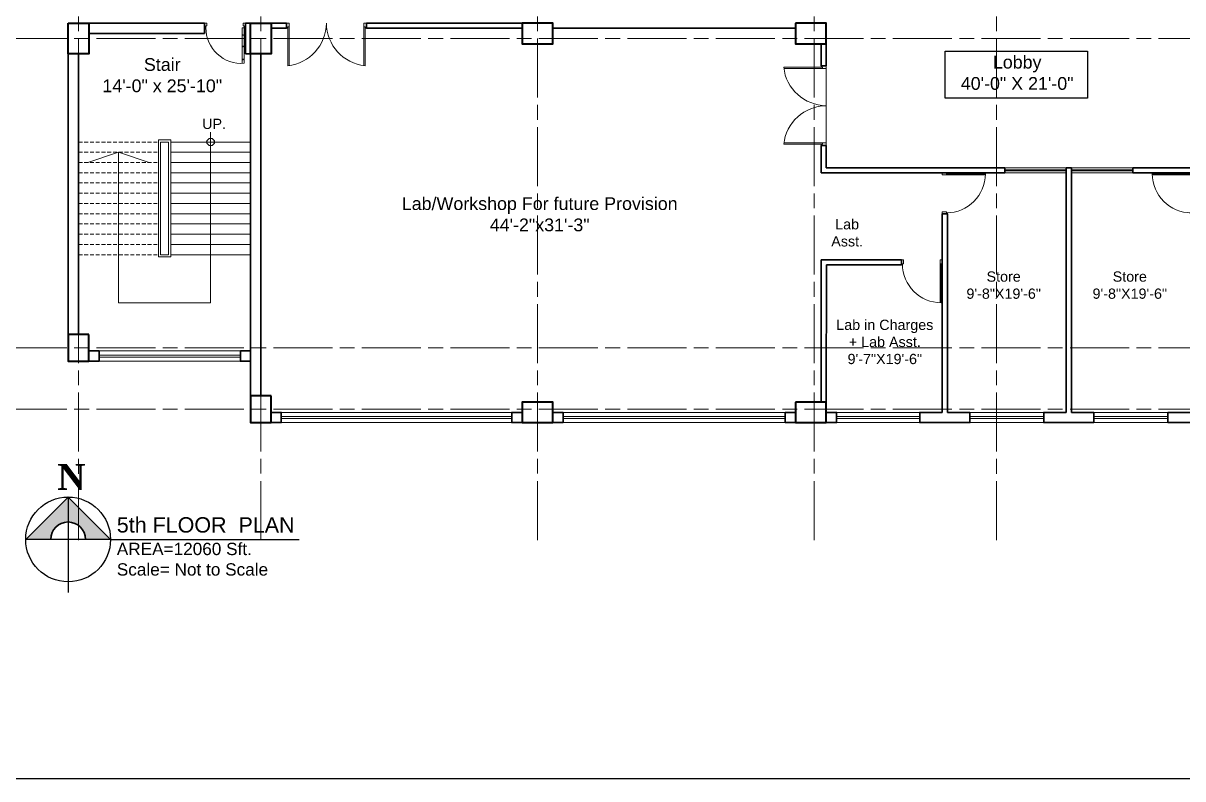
# Model space of a CAD drawing. Header units: inches. Extents: x -12 to 20935469, y -1604 to 24729220.
# Drawn here: x 20824000 to 20825132, y 24712181 to 24712918 of the extents above; entities that cross this region are included whole.
import ezdxf

# ---------------------------------------------------------------- set-up
doc = ezdxf.new("R2010")
doc.units = ezdxf.units.IN
doc.header["$LTSCALE"] = 0.03
doc.header["$MEASUREMENT"] = 0
doc.linetypes.add('ACAD_ISO08W100', pattern=[36, 24, -3, 6, -3])
doc.linetypes.add('DASHED2', pattern=[0.375, 0.25, -0.125])
for name, color, linetype, lineweight in [('column', 1, 'Continuous', 40), ('Door', 7, 'Continuous', 18), ('Gas', 21, 'Continuous', 5), ('Grid Line', 252, 'Continuous', 18), ('Hatch', 253, 'Continuous', 15), ('Low Wall', 7, 'Continuous', 30), ('Main Wall', 7, 'Continuous', 30), ('RAIL', 23, 'Continuous', 13), ('STAIR', 46, 'Continuous', 15), ('wind.', 150, 'Continuous', 20)]:
    doc.layers.add(name, color=color, linetype=linetype, lineweight=lineweight)
doc.layers.add('TEXT', color=7, linetype='Continuous')
doc.styles.add('2', font='swisscl.ttf')
doc.styles.get("Standard").update_dxf_attribs({"font": 'timesbd.ttf'})

# ---------------------------------------------------------------- blocks, each defined once
blk = doc.blocks.new('fff')
at = {"layer": 'Grid Line', "color": 252, "linetype": 'ACAD_ISO08W100', "lineweight": 9, "ltscale": 80, "true_color": 0x939598}
for p, q in [((20830948.30879143, 24723521.10155122), (20830948.30879143, 24724698.78124316)), ((20831126.2792098, 24723521.10975568), (20831126.2792098, 24724698.78944762)), ((20831396.27940053, 24723521.10975705), (20831396.27940053, 24724698.789449)), ((20831666.2795913, 24723521.12176201), (20831666.2795913, 24724698.80145396)), ((20831844.25000966, 24723521.10155122), (20831844.25000967, 24724698.78124316)), ((20833096.94929376, 24724010.74613543), (20830726.1474328, 24724010.74613543)), ((20833096.94929376, 24723708.71657327), (20830726.1474328, 24723708.71657328)), ((20833096.94929376, 24723648.75434016), (20830726.1474328, 24723648.75434017))]:
    blk.add_line(p, q, dxfattribs=at)
blk = doc.blocks.new('Door_45')
at = {"layer": 'Door'}
for p, q in [((1.499446089358273, 4.966720660065755), (1.499446089358273, 43.96672066006575)), ((1.499446089358273, 40.02726910408236), (2.249446089358273, 40.02726910408236)), ((2.249446089358273, 40.02726910408236), (2.249446089358273, 39.52726910408236)), ((2.249446089358273, 39.52726910408236), (2.749446089591103, 39.52726910408236)), ((2.749446089591103, 39.52726910408236), (2.749446089591103, 40.02726910408236)), ((2.749446089591103, 40.02726910408236), (3.499446089358273, 40.02726910408236)), ((3.499446089358273, 44.03189280286006), (3.499446089358273, 4.966720660065755)), ((1.499446089358273, 25.76575365659081), (2.249446089358273, 25.76575365659081)), ((2.249446089358273, 25.76575365659081), (2.249446089358273, 25.26575365659081)), ((2.749446089591103, 25.76575365659081), (3.499446089358273, 25.76575365659081)), ((2.749446089591103, 25.26575365659081), (2.749446089591103, 25.76575365659081)), ((2.249446089358273, 25.26575365659081), (2.749446089591103, 25.26575365659081)), ((2.249446089358273, 12.56961937076411), (2.249446089358273, 13.06961937076411)), ((2.249446089358273, 13.06961937076411), (2.749446089591103, 13.06961937076411)), ((2.749446089591103, 13.06961937076411), (2.749446089591103, 12.56961937076411)), ((-0.0005539106417273842, -0.03327933993424503), (-0.0005539106417273842, 4.966720660065755)), ((-0.0005539106417273842, 4.966720660065755), (1.499446089358273, 4.966720660065755)), ((1.499446089358273, 12.56961937076411), (2.249446089358273, 12.56961937076411)), ((3.499446089358273, 4.966720660065755), (1.499446089358273, 4.966720660065755)), ((1.499446089358273, 4.966720660065755), (1.499446089358273, 2.966720660065755)), ((1.499446089358273, 2.966720660065755), (2.499446089358273, 2.966720660065755)), ((2.499446089358273, 2.966720660065755), (2.499446089358273, -0.03327933993424503)), ((2.749446089591103, 12.56961937076411), (3.499446089358273, 12.56961937076411)), ((42.5, 3), (42.5, -0.03327933993424503)), ((43.5, 3), (42.5, 3)), ((45.00000000023283, 5), (43.5, 5)), ((43.5, 5), (43.5, 3)), ((45.00000000023283, -0.03327933993424503), (45.00000000023283, 5)), ((2.499446089358273, -0.03327933993424503), (-0.0005539106417273842, -0.03327933993424503)), ((42.5, -0.03327933993424503), (45.00000000023283, -0.03327933993424503))]:
    blk.add_line(p, q, dxfattribs=at)
blk.add_arc((4.660651951731928, 5.255392092920653), 38.84018771759182, 359.6232511897165, 94.66847186469465, dxfattribs=at)
blk = doc.blocks.new('$D40')
at = {"layer": 'Door'}
for p, q in [((1, 4), (1, 42)), ((2, 0), (2, 41.98683982644525)), ((1, 5), (0, 5)), ((2, 0), (0, 0)), ((2, 4), (1, 4)), ((39, 4), (38, 4)), ((38, 4), (38, 0)), ((40, 0), (38, 0)), ((40, 5), (38.98683982644525, 5)), ((39, 5), (39, 4))]:
    blk.add_line(p, q, dxfattribs=at)
blk.add_arc((1, 4), 38, 0, 89.99999999999999, dxfattribs=at)

msp = doc.modelspace()

# ---------------------------------------------------------------- hatches: boundary and pattern name
at = {"layer": 'Low Wall'}
h = msp.add_hatch(color=256, dxfattribs=at)
h.paths.add_polyline_path([(20824026.70116333, 24712414.28770984), (20824002.32574824, 24712414.28770984), (20824043.73876966, 24712455.70073127), (20824043.73876966, 24712431.32531618, 0.4142135623731086)])
h.paths.add_polyline_path([(20824043.73876966, 24712431.32531618), (20824043.73876966, 24712455.70073127), (20824085.15179108, 24712414.28770984), (20824060.776376, 24712414.28770984, 0.4142135623730951)])

# ---------------------------------------------------------------- linework, layer by layer
for p, q in [((20824251.84521146, 24712528.36044816), (20824251.84521146, 24712528.36044815)), ((20824043.73876966, 24712455.70073127), (20824043.73876966, 24712362.3248402)), ((20824085.15179108, 24712414.28770984), (20824269.38090428, 24712414.28770984))]:
    msp.add_line(p, q)
msp.add_lwpolyline([(20824899.98447182, 24712891.05837601), (20825038.91777671, 24712891.05837601), (20825038.91777671, 24712845.17331011), (20824899.98447182, 24712845.17331011)], close=True)
msp.add_lwpolyline([(20824085.11486591, 24712414.32463501), (20824002.32576473, 24712414.25075174)])
for centre, radius in [((20824182.83353736, 24712802.33088574), 3.60517880693078), ((20824043.73876966, 24712414.28770984), 41.41302142460199)]:
    msp.add_circle(centre, radius)
at = {"layer": 'column', "lineweight": 40, "ltscale": 20}
for points in [[(20824043.89874484, 24712918.35224341), (20824063.89874484, 24712918.35224341), (20824063.89874484, 24712888.35224342), (20824043.89874484, 24712888.35224342)], [(20824221.86965557, 24712918.35224341), (20824241.86965557, 24712918.35224341), (20824241.86965557, 24712888.35224342), (20824221.86965557, 24712888.35224342)], [(20824486.86935724, 24712918.35224341), (20824486.86935724, 24712898.35224341), (20824516.86935724, 24712898.35224341), (20824516.86935724, 24712918.35224341)], [(20824753.86916317, 24712918.3522629), (20824753.86916317, 24712898.3522629), (20824783.86916317, 24712898.3522629), (20824783.86916317, 24712918.3522629)], [(20824063.89874484, 24712614.32268126), (20824043.89874484, 24712614.32268126), (20824043.89874484, 24712588.32268126), (20824063.89874484, 24712588.32268126)], [(20824241.86916321, 24712554.36044815), (20824221.86916321, 24712554.36044815), (20824221.86916321, 24712528.36044815), (20824241.86916321, 24712528.36044815)], [(20824516.86924724, 24712528.36044815), (20824516.86924724, 24712548.36044815), (20824486.86924725, 24712548.36044815), (20824486.86924725, 24712528.36044815)], [(20824753.86908362, 24712548.35226291), (20824753.86908362, 24712528.35226291), (20824783.86908361, 24712528.35226291), (20824783.86908361, 24712548.35226291)]]:
    msp.add_lwpolyline(points, close=True, dxfattribs=at)
at = {"layer": 'Defpoints'}
msp.add_lwpolyline([(20823799.34463108, 24713639.10110414), (20826238.21122497, 24713639.10110414), (20826238.21122497, 24712180.57173782), (20823799.34463108, 24712180.57173782)], close=True, dxfattribs=at)
at = {"layer": 'Door'}
for p, q in [((20824259.44575208, 24712918.35224342), (20824256.84575208, 24712918.35224342)), ((20824259.44575208, 24712918.35224342), (20824259.44575208, 24712876.77546511)), ((20824332.24575208, 24712918.35224342), (20824332.24575208, 24712876.77546511)), ((20824332.24575208, 24712918.35224342), (20824334.84575208, 24712918.35224342)), ((20824258.14580773, 24712913.33385089), (20824256.84580773, 24712913.33385089)), ((20824258.14575208, 24712914.63385089), (20824258.14575208, 24712876.75224342)), ((20824259.44580773, 24712914.63385089), (20824258.14575208, 24712914.63385089)), ((20824332.24575207, 24712914.63385089), (20824333.54575207, 24712914.63385089)), ((20824333.54575207, 24712914.63385089), (20824333.54575208, 24712876.75224342)), ((20824333.54575207, 24712913.33385089), (20824334.84575208, 24712913.33385089)), ((20824780.15077056, 24712875.47702266), (20824742.26916309, 24712875.47702265)), ((20824783.86916309, 24712874.17702265), (20824742.29238478, 24712874.17702265)), ((20824778.85077056, 24712875.476967), (20824778.85077056, 24712876.776967)), ((20824780.15077056, 24712874.17696701), (20824780.15077056, 24712875.47702266)), ((20824783.86916309, 24712874.17702265), (20824783.86916309, 24712876.77702265)), ((20824780.15077056, 24712800.07702266), (20824742.26916309, 24712800.07702266)), ((20824783.86916309, 24712801.37702266), (20824742.29238478, 24712801.37702266)), ((20824778.85077056, 24712800.07702266), (20824778.85077056, 24712798.77702266)), ((20824780.15077056, 24712801.37702266), (20824780.15077056, 24712800.07702266)), ((20824783.86916309, 24712801.37702266), (20824783.86916309, 24712798.77702266))]:
    msp.add_line(p, q, dxfattribs=at)
for centre, radius, start, end in [((20824253.56305295, 24712918.78812701), 42.28494578562433, 276.221742748551, 359.4093707032369), ((20824338.12845121, 24712918.78812701), 42.28494578564002, 180.5906292967631, 263.778257251449), ((20824784.30504668, 24712880.05972178), 42.28494578562433, 186.2217425363552, 269.4093707032384), ((20824784.30504668, 24712795.49432353), 42.28494578564002, 90.59062929676155, 173.7782574636448)]:
    msp.add_arc(centre, radius, start, end, dxfattribs=at)
at = {"layer": 'Gas', "color": 0, "lineweight": 5}
for points in [[(20824143.84832818, 24712804.33088575), (20824131.84832818, 24712804.33088575), (20824131.84832819, 24712690.33088574), (20824143.84832819, 24712690.33088574)], [(20824141.84832818, 24712802.33088575), (20824133.84832818, 24712802.33088575), (20824133.84832819, 24712692.33088574), (20824141.84832819, 24712692.33088574)]]:
    msp.add_lwpolyline(points, close=True, dxfattribs=at)
at = {"layer": 'Hatch', "lineweight": 0}
msp.add_line((20824783.86916317, 24712798.77702266), (20824783.86916317, 24712874.17702265), dxfattribs=at)
at = {"layer": 'Low Wall', "color": 0}
msp.add_lwpolyline([(20824002.32574824, 24712414.28770984), (20824043.73876966, 24712455.70073127), (20824085.15179108, 24712414.28770984)], dxfattribs=at)
at = {"layer": 'Low Wall'}
msp.add_arc((20824043.73876966, 24712414.28770984), 17.03760633639278, 0, 180, dxfattribs=at)
at = {"layer": 'Main Wall', "lineweight": 30}
for p, q in [((20824176.86916321, 24712918.35224341), (20824063.89874484, 24712918.35224341)), ((20824176.86916321, 24712918.35224341), (20824176.86916321, 24712908.35224341)), ((20824221.86965557, 24712918.32546929), (20824216.86965557, 24712918.32546929)), ((20824216.86965557, 24712918.32546929), (20824216.86965557, 24712888.35224341)), ((20824231.8691632, 24712918.33088572), (20824221.8691632, 24712918.33088572)), ((20824241.86965557, 24712918.35224369), (20824256.84575208, 24712918.35224369)), ((20824256.84575208, 24712918.35224369), (20824256.84575208, 24712913.34580395)), ((20824334.84575208, 24712918.35224368), (20824486.86935724, 24712918.35224369)), ((20824334.84575208, 24712913.34441864), (20824334.84575208, 24712918.35224368)), ((20824176.86916321, 24712908.35224341), (20824063.89874484, 24712908.35224341)), ((20824256.84575208, 24712913.34580395), (20824241.86965557, 24712913.34606994)), ((20824486.86935724, 24712913.3417186), (20824334.84575208, 24712913.34441864)), ((20824753.86916317, 24712913.33697651), (20824516.86935724, 24712913.34118579)), ((20824778.86916317, 24712898.3522629), (20824778.86916317, 24712876.77702265)), ((20824783.86916317, 24712876.77702265), (20824783.86916317, 24712898.3522629)), ((20824043.89874484, 24712888.35224342), (20824043.89874484, 24712614.32268126)), ((20824053.89874484, 24712888.35224342), (20824053.89874484, 24712614.32268126)), ((20824216.86965557, 24712888.35224341), (20824221.86965557, 24712888.35224341)), ((20824221.86965557, 24712554.36044815), (20824221.86965557, 24712888.36044816)), ((20824231.86916321, 24712554.36044815), (20824231.8691632, 24712888.36044816)), ((20824778.86916317, 24712876.77702265), (20824783.86916317, 24712876.77702265)), ((20824778.86916317, 24712798.77702266), (20824778.86916317, 24712772.20178241)), ((20824783.86916317, 24712798.77702266), (20824778.86916317, 24712798.77702266)), ((20824783.86916317, 24712798.77702266), (20824783.86916317, 24712777.20178241)), ((20824778.86916317, 24712772.20178241), (20824958.10874573, 24712772.20178241)), ((20824783.86916317, 24712777.20178241), (20824958.10874573, 24712777.20178241)), ((20824958.10874573, 24712777.20178241), (20824958.10874573, 24712772.20178241)), ((20825018.10874573, 24712777.20178241), (20825023.10874573, 24712777.20178241)), ((20825018.10874573, 24712777.20178241), (20825018.10874573, 24712538.36044815)), ((20825023.10874573, 24712777.20178241), (20825023.10874573, 24712538.36044815)), ((20825083.10874573, 24712777.20178241), (20825269.36916321, 24712777.20178241)), ((20825083.10874573, 24712777.20178241), (20825083.10874573, 24712772.20178241)), ((20825083.10874573, 24712772.20178241), (20825274.3691632, 24712772.20178241)), ((20824897.10874573, 24712732.20178241), (20824897.10874573, 24712538.36044815)), ((20824897.10874573, 24712732.20178241), (20824902.10874573, 24712732.20178241)), ((20824902.10874573, 24712732.20178241), (20824902.10874573, 24712538.36044815)), ((20824778.86908374, 24712687.36044816), (20824857.10874573, 24712687.36044816)), ((20824778.86908374, 24712548.36044815), (20824778.86908374, 24712687.36044816)), ((20824783.84967264, 24712548.36052148), (20824784.1294215, 24712682.36044816)), ((20824784.1294215, 24712682.36044816), (20824857.10874573, 24712682.36044815)), ((20824857.10874573, 24712687.36044816), (20824857.10874573, 24712682.36044815)), ((20825045.10861067, 24712528.35224371), (20825045.10861067, 24712538.35237876))]:
    msp.add_line(p, q, dxfattribs=at)
at = {"layer": 'Main Wall'}
for points in [[(20824063.89874153, 24712598.32268126), (20824073.90201056, 24712598.32268126), (20824073.90201056, 24712588.33249809), (20824063.89874153, 24712588.33249809)], [(20824211.86598659, 24712598.32264624), (20824221.86925562, 24712598.32264624), (20824221.86925562, 24712588.33246307), (20824211.86598659, 24712588.33246307)]]:
    msp.add_lwpolyline(points, close=True, dxfattribs=at)
at = {"layer": 'Main Wall', "lineweight": 30}
for points in [[(20824241.84521146, 24712528.36044816), (20824251.84521146, 24712528.36044816), (20824251.84534654, 24712538.36193376), (20824241.84575211, 24712538.36193376)], [(20824486.84583615, 24712528.35875998), (20824476.84583615, 24712528.35875998), (20824476.8459712, 24712538.35889503), (20824486.84583615, 24712538.35889503)], [(20824516.86924724, 24712528.36044816), (20824526.86924724, 24712528.36044816), (20824526.86938232, 24712538.36193376), (20824516.86978789, 24712538.36193376)], [(20824753.84567251, 24712528.35875998), (20824743.84567251, 24712528.35875998), (20824743.84580757, 24712538.35889503), (20824753.84567251, 24712538.35889503)], [(20824783.86908361, 24712528.35226291), (20824793.86908361, 24712528.35226291), (20824793.86921868, 24712538.35374852), (20824783.86962425, 24712538.35374852)], [(20824924.10861067, 24712538.35364017), (20824924.10861067, 24712528.35350512), (20824875.10874573, 24712528.35350512), (20824875.10888078, 24712538.35364017), (20824897.10874573, 24712538.35364017)], [(20824902.10874573, 24712538.35237876), (20824924.10861067, 24712538.35237876)], [(20825045.10861067, 24712528.35224371), (20824996.10874573, 24712528.35224371), (20824996.10888079, 24712538.37576269), (20825018.10874573, 24712538.37576269)], [(20825023.10874573, 24712538.37576269), (20825045.10861067, 24712538.37576269)], [(20825139.34567256, 24712528.35224371), (20825117.34567256, 24712528.35224371), (20825117.34580762, 24712538.35237876), (20825139.34567256, 24712538.35237876)]]:
    msp.add_lwpolyline(points, dxfattribs=at)
at = {"layer": 'RAIL', "lineweight": 9}
for p, q in [((20824182.83353736, 24712812.05849432), (20824182.83353736, 24712645.33088575)), ((20824092.84832819, 24712792.33088575), (20824062.84832819, 24712782.33088575)), ((20824092.84832819, 24712645.33088575), (20824092.84832819, 24712792.33088575)), ((20824122.84832818, 24712782.33088575), (20824092.84832819, 24712792.33088575)), ((20824221.84832818, 24712782.33088574), (20824143.84832818, 24712782.33088575)), ((20824182.83353736, 24712645.33088575), (20824092.84832819, 24712645.33088575))]:
    msp.add_line(p, q, dxfattribs=at)
at = {"layer": 'STAIR', "color": 32, "linetype": 'DASHED2', "lineweight": 5, "ltscale": 500}
for p, q in [((20824053.87790983, 24712802.33088574), (20824131.84832818, 24712802.33088575)), ((20824053.87790983, 24712792.33088574), (20824131.84832818, 24712792.33088575)), ((20824053.87790983, 24712782.33088574), (20824131.84832818, 24712782.33088575)), ((20824053.87790983, 24712772.33088573), (20824131.84832818, 24712772.33088575)), ((20824053.87790983, 24712762.33088573), (20824131.84832818, 24712762.33088575)), ((20824053.87790983, 24712752.33088574), (20824131.84832818, 24712752.33088575)), ((20824053.87790983, 24712742.33088574), (20824131.84832818, 24712742.33088575)), ((20824053.87790983, 24712732.33088574), (20824131.84832818, 24712732.33088575)), ((20824053.87790983, 24712722.33088574), (20824131.84832818, 24712722.33088575)), ((20824053.87790983, 24712712.33088573), (20824131.84832818, 24712712.33088575)), ((20824053.87790983, 24712702.33088573), (20824131.84832818, 24712702.33088575)), ((20824053.87790983, 24712692.33088574), (20824131.84832818, 24712692.33088575))]:
    msp.add_line(p, q, dxfattribs=at)
at = {"layer": 'STAIR', "color": 32, "lineweight": 5}
for p, q in [((20824143.84832818, 24712802.33088575), (20824221.84832818, 24712802.33088574)), ((20824143.84832818, 24712792.33088575), (20824221.84832818, 24712792.33088574)), ((20824161.84832818, 24712782.33088575), (20824221.84832818, 24712782.33088574)), ((20824143.84832818, 24712772.33088575), (20824221.84832818, 24712772.33088574)), ((20824143.84832818, 24712762.33088575), (20824221.84832818, 24712762.33088574)), ((20824143.84832818, 24712752.33088575), (20824221.84832818, 24712752.33088574)), ((20824143.84832818, 24712742.33088575), (20824221.84832818, 24712742.33088574)), ((20824143.84832818, 24712732.33088575), (20824221.84832818, 24712732.33088574)), ((20824143.84832818, 24712722.33088575), (20824221.84832818, 24712722.33088574)), ((20824143.84832818, 24712712.33088575), (20824221.84832818, 24712712.33088574)), ((20824143.84832818, 24712702.33088575), (20824221.84832818, 24712702.33088574)), ((20824143.84832818, 24712692.33088575), (20824221.84832818, 24712692.33088574))]:
    msp.add_line(p, q, dxfattribs=at)
at = {"layer": 'wind.', "lineweight": 5}
for p, q in [((20824958.10874573, 24712777.20178241), (20825018.10874573, 24712777.20178241)), ((20824958.23759131, 24712775.20593702), (20825018.23759131, 24712775.20593702)), ((20824958.30201409, 24712774.20801432), (20825018.30201409, 24712774.20801432)), ((20824958.43085967, 24712772.21216893), (20825018.43085967, 24712772.21216893)), ((20825083.10874573, 24712777.20178241), (20825023.10874573, 24712777.20178241)), ((20825083.23759131, 24712775.20593702), (20825023.23759131, 24712775.20593702)), ((20825083.30201409, 24712774.20801432), (20825023.30201409, 24712774.20801432)), ((20825083.43085967, 24712772.21216894), (20825023.43085967, 24712772.21216894)), ((20824068.90201056, 24712598.32268127), (20824216.86598659, 24712598.32264624)), ((20824073.90201056, 24712594.32268126), (20824211.86598659, 24712594.32268126)), ((20824073.90201056, 24712592.32268126), (20824211.86598659, 24712592.32268126)), ((20824068.90201056, 24712588.33249809), (20824216.86598659, 24712588.33249809)), ((20824476.84591718, 24712534.35889503), (20824251.84529252, 24712534.36193376)), ((20824476.8459712, 24712538.35889504), (20824251.84534654, 24712538.36193378)), ((20824743.84575355, 24712534.35889503), (20824526.86932829, 24712534.36182539)), ((20824743.84580757, 24712538.35889504), (20824526.86938232, 24712538.36182541)), ((20824875.10882676, 24712534.35238091), (20824793.86916466, 24712534.35364015)), ((20824897.10874573, 24712538.36044815), (20824793.86921868, 24712538.35364017)), ((20825018.10874573, 24712538.37576269), (20824924.10861067, 24712538.37576269)), ((20824996.10882675, 24712534.35074675), (20824924.10861067, 24712534.35204327)), ((20825117.34580793, 24712538.37576269), (20825023.10874573, 24712538.37576269)), ((20825117.34575355, 24712534.34910939), (20825045.10861067, 24712534.35040911)), ((20824476.84583615, 24712528.35875998), (20824251.84521148, 24712528.3617987)), ((20824476.84589017, 24712532.35889503), (20824251.8452655, 24712532.36193376)), ((20824486.84575512, 24712532.35875998), (20824486.84583615, 24712532.35875998)), ((20824743.84567251, 24712528.35875998), (20824526.86924726, 24712528.36169036)), ((20824743.84572654, 24712532.35889503), (20824526.86930128, 24712532.36182539)), ((20825117.34567258, 24712528.35350512), (20824793.86908363, 24712528.35350512)), ((20824875.10879975, 24712532.35238091), (20824793.86913765, 24712532.35364015)), ((20824996.10879973, 24712532.35074676), (20824924.10861067, 24712532.35204327)), ((20825117.34572654, 24712532.34910941), (20825045.10861067, 24712532.35040913))]:
    msp.add_line(p, q, dxfattribs=at)

# ---------------------------------------------------------------- block references
msp.add_blockref('fff', (-6894.410046592355, -11107.39389201254))
at = {"layer": 'Door', "color": 250, "ltscale": 20, "xscale": 0.8888888888759539, "yscale": 0.8888888888759539, "zscale": 0.8888888888759539, "rotation": 180}
msp.add_blockref('Door_45', (20824216.86916321, 24712918.29588766), dxfattribs=at)
at = {"layer": 'Door'}
for p, rotation in [((20824897.10874573, 24712772.20178241), 270), ((20824897.10874573, 24712687.36044815), 180)]:
    msp.add_blockref('$D40', p, dxfattribs=dict(at, rotation=rotation))
at = {"layer": 'Door', "xscale": -1, "rotation": 90}
msp.add_blockref('$D40', (20825144.10874573, 24712772.20178241), dxfattribs=at)

# ---------------------------------------------------------------- texts
msp.add_text('N', height=25.18997851390293).set_placement((20824033.14341094, 24712462.70760765))
at = {"layer": 'TEXT', "color": 30, "lineweight": 5, "ltscale": 20, "attachment_point": 2, "style": '2'}
for s, width, gutter_width, insert, char_height in [('\\pxsm1;{\\fArial|b0|i0|c0|p34;\\C0;Stair\\P14\'-0" x 25\'-10"  }', 205.8683790635119, 0.2817773027333734, (20824135.62563995, 24712884.25336638), 12.47575959581606), ('\\pxsm1,qc;{\\fArial|b0|i0|c0|p34;\\C0;Lobby\\P40\'-0" X 21\'-0" }', 146.3875032233763, 0.7495764341443792, (20824970.1653742, 24712886.55379735), 12.47575959581606), ('{\\fArial|b0|i0|c0|p34;\\C0;UP.}', 104.7596838313621, 0.5, (20824186.25248671, 24712825.06774289), 10), ('\\pxsm1;{\\fArial|b0|i0|c0|p34;\\C0;Lab/Workshop For future Provision\\P44\'-2"x31\'-3"}', 289.4828102600295, 0.5, (20824504.07634121, 24712748.43876147), 12.47575959581606), ('{\\fArial|b0|i0|c0|p34;\\C0;Lab Asst. }', 49.4700385692995, 0.5, (20824804.20025944, 24712727.03024654), 10), ('{\\fArial|b0|i0|c0|p34;\\C0;Store\\P9\'-8"X19\'-6"}', 104.7596838313621, 0.5, (20824956.98643013, 24712675.9417487), 10), ('{\\fArial|b0|i0|c0|p34;\\C0;Store\\P9\'-8"X19\'-6"}', 104.7596838313621, 0.5, (20825080.1039969, 24712675.9417487), 10), ('{\\fArial|b0|i0|c0|p34;\\C0;Lab in Charges + Lab Asst. \\P9\'-7"X19\'-6"}', 104.7596838313621, 0.5, (20824840.97291083, 24712628.83038412), 10), ('\\A1;\\pxql;{\\fArial|b0|i0|c0|p34;\\C0;5th FLOOR  PLAN\\P\\H0.8x;AREA=12060 Sft.\\H1.25x;\\P\\H0.8x;Scale= \\H1x;Not to Scale}', 640.1237820673268, 0.5, (20824411.33275648, 24712436.02220701), 15)]:
    msp.add_mtext_dynamic_manual_height_columns(s, width=width, gutter_width=gutter_width, heights=[0], dxfattribs=dict(at, insert=insert, char_height=char_height))

doc.saveas('drawing.dxf')
